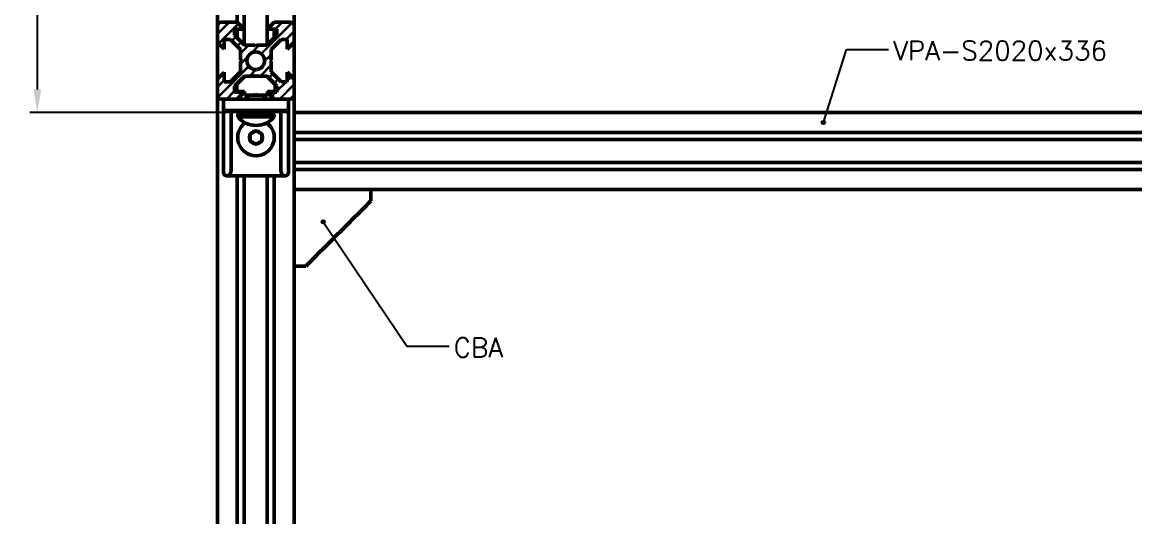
# Model space of a CAD drawing. Extents: x 20576 to 22412, y -9539 to -8232.
# Drawn here: x 21846 to 22135.7, y -8574.9 to -8446.2 of the extents above; entities that cross this region are included whole.
import ezdxf

# ---------------------------------------------------------------- set-up
doc = ezdxf.new("R2010")
doc.units = 0
doc.header["$PDMODE"] = 34
doc.layers.get('0').update_dxf_attribs({"lineweight": 0})
doc.layers.add('Cotas', color=90, linetype='Continuous')
doc.layers.add('Hachura', color=9, linetype='Continuous')
doc.layers.add('Fixação e Transmissão', color=5, linetype='Continuous', lineweight=50)
doc.layers.add('Perfis e Cantoneiras', color=2, linetype='Continuous', lineweight=50)
doc.styles.get("Standard").update_dxf_attribs({"font": 'romans.shx'})
doc.dimstyles.get("Standard").update_dxf_attribs({"dimtxt": 6, "dimasz": 6, "dimexe": 2, "dimexo": 1, "dimgap": 1, "dimtad": 0, "dimtoh": 1, "dimcen": 0.09, "dimadec": 0, "dimazin": 0, "dimtfac": 1, "dimtdec": 4, "dimtofl": 0, "dimtmove": 0, "dimatfit": 3, "dimfxl": 1, "dimtolj": 1, "dimtzin": 0, "dimarcsym": 0})

# ---------------------------------------------------------------- blocks, each defined once
blk = doc.blocks.new('*D_0')
at = {"color": 0, "linetype": 'ByBlock', "lineweight": -2}
for p, q in [((21896.79, -8311.65), (21847.92, -8311.65)), ((21849.92, -8317.65), (21849.92, -8381.51)), ((21849.92, -8463.65), (21849.92, -8399.8)), ((21915.79, -8469.65), (21847.92, -8469.65))]:
    blk.add_line(p, q, dxfattribs=at)
for points in [[(21849.92, -8311.65), (21848.92, -8317.65), (21849.92, -8311.65), (21850.92, -8317.65)], [(21849.92, -8469.65), (21850.92, -8463.65), (21849.92, -8469.65), (21848.92, -8463.65)]]:
    blk.add_solid(points, dxfattribs=at)
at = {"layer": 'Defpoints', "color": 0, "linetype": 'ByBlock', "lineweight": 0}
for p in [(21849.92, -8311.65), (21897.79, -8311.65), (21849.92, -8469.65), (21916.79, -8469.65)]:
    blk.add_point(p, dxfattribs=at)

msp = doc.modelspace()

# ---------------------------------------------------------------- hatches: boundary and pattern name
at = {"layer": 'Cotas'}
h = msp.add_hatch(color=256, dxfattribs=at)
h.dxf.hatch_style = 1
h.paths.add_polyline_path([(22054.155, -8472.25, -0.2411741), (22054.344, -8471.88, -0.6113775), (22055.067, -8472.25, -1), (22054.155, -8472.25)])
h = msp.add_hatch(color=256, dxfattribs=at)
h.dxf.hatch_style = 1
h.paths.add_polyline_path([(21924.819, -8498.089, 0.2411741), (21924.63, -8497.719, 0.6113775), (21923.907, -8498.089, 1), (21924.819, -8498.089)])
at = {"layer": 'Hachura'}
h = msp.add_hatch(dxfattribs=at)
h.set_pattern_fill('JIS_LC_8A', color=256, scale=0.25)
h.paths.add_polyline_path([(21901.291, -8462.752), (21903.891, -8460.152), (21906.541, -8460.152), (21906.791, -8459.902), (21907.041, -8460.152), (21909.691, -8460.152), (21912.291, -8462.752), (21912.291, -8464.352), (21909.791, -8464.352), (21911.591, -8466.152), (21915.352, -8466.152), (21915.791, -8466.152, 0.4142136), (21916.791, -8465.152), (21916.791, -8460.952), (21914.991, -8459.152), (21914.991, -8461.652), (21913.391, -8461.652), (21910.791, -8459.052), (21910.791, -8456.402), (21910.541, -8456.152), (21910.791, -8455.902), (21910.791, -8453.252), (21913.391, -8450.652), (21914.991, -8450.652), (21914.991, -8453.152), (21916.791, -8451.352), (21916.791, -8447.152, 0.4142136), (21915.791, -8446.152), (21911.591, -8446.152), (21909.791, -8447.952), (21911.591, -8447.952), (21912.291, -8447.952), (21912.291, -8449.552), (21911.591, -8450.252), (21909.791, -8452.052), (21909.691, -8452.152), (21907.041, -8452.152), (21906.791, -8452.402), (21906.541, -8452.152), (21903.891, -8452.152), (21903.791, -8452.052), (21901.991, -8450.252), (21901.291, -8449.552), (21901.291, -8447.952), (21901.991, -8447.952), (21903.791, -8447.952), (21901.991, -8446.152), (21897.791, -8446.152, 0.4142136), (21896.791, -8447.152), (21896.791, -8451.352), (21898.591, -8453.152), (21898.591, -8450.652), (21900.191, -8450.652), (21902.791, -8453.252), (21902.791, -8455.902), (21903.041, -8456.152), (21902.791, -8456.402), (21902.791, -8459.052), (21900.191, -8461.652), (21898.591, -8461.652), (21898.591, -8459.152), (21896.791, -8460.952), (21896.791, -8465.152, 0.4142136), (21897.791, -8466.152), (21898.352, -8466.152), (21899.352, -8466.152), (21901.991, -8466.152), (21903.791, -8464.352), (21901.291, -8464.352), (21901.291, -8462.752)])
h.paths.add_polyline_path([(21909.091, -8456.152, -1), (21904.491, -8456.152, -1), (21909.091, -8456.152)], flags=16)

# ---------------------------------------------------------------- linework, layer by layer
at = {"layer": 'Cotas'}
for p, q in [((22054.611, -8472.25), (22060.636, -8453.232)), ((22060.636, -8453.232), (22071.527, -8453.232)), ((21924.363, -8498.089), (21946.224, -8530.514)), ((21957.115, -8530.514), (21946.224, -8530.514))]:
    msp.add_line(p, q, dxfattribs=at)
for centre in [(22054.611, -8472.25), (21924.363, -8498.089)]:
    msp.add_circle(centre, 0.456, dxfattribs=at)
at = {"layer": 'Fixação e Transmissão'}
for p, q in [((21901.852, -8462.252), (21903.952, -8460.152)), ((21903.952, -8460.152), (21909.752, -8460.152)), ((21911.852, -8462.252), (21909.752, -8460.152)), ((21901.852, -8464.152), (21901.852, -8462.252)), ((21901.852, -8464.152), (21903.852, -8464.152)), ((21903.852, -8465.152), (21903.852, -8464.152)), ((21906.552, -8465.152), (21906.852, -8464.852)), ((21907.152, -8465.152), (21906.852, -8464.852)), ((21909.852, -8465.152), (21909.852, -8464.152)), ((21909.852, -8464.152), (21911.852, -8464.152)), ((21911.852, -8464.152), (21911.852, -8462.252)), ((21903.852, -8465.152), (21906.552, -8465.152)), ((21904.352, -8466.152), (21904.352, -8465.152)), ((21907.152, -8465.152), (21909.852, -8465.152)), ((21909.352, -8466.152), (21909.352, -8465.152)), ((21902.102, -8470.252), (21906.852, -8470.252)), ((21902.102, -8470.752), (21902.102, -8470.252)), ((21902.102, -8470.752), (21911.602, -8470.752)), ((21902.252, -8469.152), (21911.452, -8469.152)), ((21902.252, -8470.252), (21906.852, -8470.252)), ((21906.852, -8470.252), (21906.555, -8469.152)), ((21907.15, -8470.252), (21906.852, -8469.152)), ((21907.15, -8470.252), (21911.602, -8470.252)), ((21907.15, -8470.252), (21911.452, -8470.252)), ((21911.602, -8470.752), (21911.602, -8470.252)), ((21905.352, -8475.286), (21906.852, -8474.42)), ((21908.352, -8475.286), (21906.852, -8474.42)), ((21908.352, -8475.286), (21908.352, -8475.286)), ((21905.352, -8477.018), (21906.852, -8477.884)), ((21908.352, -8477.018), (21906.852, -8477.884))]:
    msp.add_line(p, q, dxfattribs=at)
at = {"layer": 'Fixação e Transmissão', "ltscale": 0.1}
for p, q in [((21902.252, -8469.152), (21902.252, -8470.252)), ((21911.452, -8469.152), (21911.452, -8470.252)), ((21905.352, -8477.018), (21905.352, -8475.286)), ((21908.352, -8477.018), (21908.352, -8475.286))]:
    msp.add_line(p, q, dxfattribs=at)
at = {"layer": 'Fixação e Transmissão'}
msp.add_circle((21906.852, -8476.152), 1.732, dxfattribs=at)
for centre, radius, start, end in [((21906.852, -8466.864), 6.139, 219.30765, 320.69235), ((21906.852, -8476.152), 4.75, 126.25467, 53.74533)]:
    msp.add_arc(centre, radius, start, end, dxfattribs=at)
at = {"layer": 'Hachura'}
for p, q in [((21904.852, -8466.152), (21904.852, -8465.152)), ((21908.852, -8466.152), (21908.852, -8465.152))]:
    msp.add_line(p, q, dxfattribs=at)
at = {"layer": 'Perfis e Cantoneiras'}
for p, q in [((21896.791, -8871.654), (21896.791, -8312.654)), ((21903.791, -8452.052), (21903.791, -8345.754)), ((21909.791, -8452.052), (21909.791, -8345.754)), ((21916.791, -8871.654), (21916.791, -8344.154)), ((21901.991, -8446.152), (21901.991, -8351.654)), ((21896.791, -8451.352), (21896.791, -8447.152)), ((21897.791, -8446.152), (21901.991, -8446.152)), ((21903.791, -8447.952), (21901.991, -8446.152)), ((21909.791, -8447.952), (21911.591, -8446.152)), ((21911.591, -8446.152), (21915.791, -8446.152)), ((21916.791, -8451.352), (21916.791, -8447.152)), ((21901.291, -8447.952), (21903.791, -8447.952)), ((21901.291, -8449.552), (21901.291, -8447.952)), ((21903.891, -8452.152), (21901.291, -8449.552)), ((21901.991, -8450.252), (21901.991, -8447.952)), ((21909.691, -8452.152), (21912.291, -8449.552)), ((21909.791, -8447.952), (21912.291, -8447.952)), ((21911.591, -8450.252), (21911.591, -8447.952)), ((21912.291, -8449.552), (21912.291, -8447.952)), ((21898.591, -8453.152), (21896.791, -8451.352)), ((21900.191, -8450.652), (21898.591, -8450.652)), ((21898.591, -8453.152), (21898.591, -8450.652)), ((21902.791, -8453.252), (21900.191, -8450.652)), ((21902.791, -8455.902), (21902.791, -8453.252)), ((21903.891, -8452.152), (21906.541, -8452.152)), ((21906.791, -8452.402), (21906.541, -8452.152)), ((21906.791, -8452.402), (21907.041, -8452.152)), ((21907.041, -8452.152), (21909.691, -8452.152)), ((21910.791, -8453.252), (21913.391, -8450.652)), ((21910.791, -8455.902), (21910.791, -8453.252)), ((21913.391, -8450.652), (21914.991, -8450.652)), ((21914.991, -8453.152), (21914.991, -8450.652)), ((21914.991, -8453.152), (21916.791, -8451.352)), ((21903.041, -8456.152), (21902.791, -8455.902)), ((21903.041, -8456.152), (21902.791, -8456.402)), ((21910.541, -8456.152), (21910.791, -8455.902)), ((21910.541, -8456.152), (21910.791, -8456.402)), ((21898.591, -8459.152), (21896.791, -8460.952)), ((21898.591, -8461.652), (21898.591, -8459.152)), ((21902.791, -8459.052), (21900.191, -8461.652)), ((21902.791, -8459.052), (21902.791, -8456.402)), ((21910.791, -8459.052), (21910.791, -8456.402)), ((21910.791, -8459.052), (21913.391, -8461.652)), ((21914.991, -8461.652), (21914.991, -8459.152)), ((21914.991, -8459.152), (21916.791, -8460.952)), ((21896.791, -8465.152), (21896.791, -8460.952)), ((21900.191, -8461.652), (21898.591, -8461.652)), ((21903.891, -8460.152), (21901.291, -8462.752)), ((21903.891, -8460.152), (21906.541, -8460.152)), ((21906.791, -8459.902), (21906.541, -8460.152)), ((21906.791, -8459.902), (21907.041, -8460.152)), ((21907.041, -8460.152), (21909.691, -8460.152)), ((21909.691, -8460.152), (21912.291, -8462.752)), ((21913.391, -8461.652), (21914.991, -8461.652)), ((21916.791, -8465.152), (21916.791, -8460.952)), ((21901.291, -8462.752), (21901.291, -8464.352)), ((21901.291, -8464.352), (21903.791, -8464.352)), ((21903.791, -8464.352), (21901.991, -8466.152)), ((21909.791, -8464.352), (21911.591, -8466.152)), ((21909.791, -8464.352), (21912.291, -8464.352)), ((21912.291, -8462.752), (21912.291, -8464.352)), ((21897.791, -8466.152), (21901.991, -8466.152)), ((21911.591, -8466.152), (21915.791, -8466.152)), ((21916.791, -8469.654), (22252.791, -8469.654)), ((21916.791, -8474.854), (22252.791, -8474.854)), ((21916.791, -8476.654), (22252.791, -8476.654)), ((21916.791, -8482.654), (22252.791, -8482.654)), ((21916.791, -8484.454), (22252.791, -8484.454)), ((21901.991, -8805.654), (21901.991, -8486.152)), ((21903.791, -8811.554), (21903.791, -8486.152)), ((21909.791, -8811.554), (21909.791, -8486.152)), ((21911.591, -8805.654), (21911.591, -8486.152)), ((21916.791, -8489.654), (22252.791, -8489.654))]:
    msp.add_line(p, q, dxfattribs=at)
at = {"layer": 'Perfis e Cantoneiras', "color": 30}
for p, q in [((21898.352, -8466.152), (21898.352, -8468.738)), ((21898.352, -8466.152), (21898.352, -8468.738)), ((21914.352, -8466.152), (21899.352, -8466.152)), ((21899.352, -8466.152), (21914.352, -8466.152)), ((21908.102, -8465.152), (21905.602, -8465.152)), ((21908.102, -8465.152), (21905.602, -8465.152)), ((21915.352, -8466.152), (21915.352, -8468.738)), ((21915.352, -8468.738), (21915.352, -8466.152)), ((21898.352, -8468.738), (21898.352, -8485.152)), ((21898.352, -8468.738), (21898.352, -8485.152)), ((21914.352, -8469.152), (21899.352, -8469.152)), ((21914.352, -8469.152), (21899.352, -8469.152)), ((21900.352, -8484.738), (21900.352, -8469.152)), ((21900.352, -8469.152), (21900.352, -8484.738)), ((21913.352, -8469.152), (21913.352, -8484.738)), ((21913.352, -8469.152), (21913.352, -8484.738)), ((21915.352, -8485.152), (21915.352, -8468.738)), ((21915.352, -8468.738), (21915.352, -8485.152)), ((21899.352, -8486.152), (21914.352, -8486.152)), ((21899.352, -8486.152), (21914.352, -8486.152)), ((21935.791, -8489.654), (21916.791, -8489.654)), ((21916.791, -8489.654), (21916.791, -8508.654)), ((21916.791, -8489.654), (21935.791, -8489.654)), ((21916.791, -8508.654), (21916.791, -8489.654)), ((21935.791, -8489.654), (21916.791, -8489.654)), ((21916.791, -8489.654), (21935.791, -8489.654)), ((21936.791, -8492.654), (21936.791, -8489.654)), ((21936.791, -8492.654), (21936.791, -8489.654)), ((21916.791, -8509.654), (21919.791, -8509.654)), ((21916.791, -8509.654), (21919.791, -8509.654))]:
    msp.add_line(p, q, dxfattribs=at)
at = {"layer": 'Perfis e Cantoneiras'}
msp.add_circle((21906.791, -8456.152), 2.3, dxfattribs=at)
for centre, start, end in [((21897.791, -8447.152), 90, 180), ((21915.791, -8447.152), 0, 90), ((21897.791, -8465.152), 180, 270), ((21915.791, -8465.152), 270, 360)]:
    msp.add_arc(centre, 1, start, end, dxfattribs=at)
at = {"layer": 'Perfis e Cantoneiras', "color": 30}
for centre, start, end in [((21899.352, -8485.152), 180, 191.25), ((21914.352, -8485.152), 348.75, 360), ((21899.352, -8485.152), 247.5007, 270), ((21914.352, -8485.152), 270, 292.5)]:
    msp.add_arc(centre, 1, start, end, dxfattribs=at)
for points, degree in [([(21898.371, -8466.152), (21898.352, -8466.152), (21898.352, -8466.152)], 2), ([(21899.352, -8466.152), (21899.183, -8466.152), (21899.022, -8466.152), (21898.917, -8466.152), (21898.82, -8466.152), (21898.726, -8466.152), (21898.645, -8466.152), (21898.608, -8466.152), (21898.57, -8466.152), (21898.538, -8466.152), (21898.505, -8466.152), (21898.478, -8466.152), (21898.451, -8466.152), (21898.43, -8466.152), (21898.408, -8466.152), (21898.393, -8466.152), (21898.377, -8466.152), (21898.368, -8466.152), (21898.358, -8466.152), (21898.355, -8466.152), (21898.352, -8466.152)], 2), ([(21898.428, -8466.152), (21898.391, -8466.152), (21898.371, -8466.152)], 2), ([(21898.521, -8466.152), (21898.466, -8466.152), (21898.428, -8466.152)], 2), ([(21898.645, -8466.152), (21898.575, -8466.152), (21898.521, -8466.152)], 2), ([(21898.797, -8466.152), (21898.715, -8466.152), (21898.645, -8466.152)], 2), ([(21898.969, -8466.152), (21898.878, -8466.152), (21898.797, -8466.152)], 2), ([(21899.157, -8466.152), (21899.06, -8466.152), (21898.969, -8466.152)], 2), ([(21899.352, -8466.152), (21899.157, -8466.152)], 1), ([(21904.909, -8465.152), (21904.852, -8465.152), (21904.852, -8465.152)], 2), ([(21904.852, -8465.152), (21904.852, -8466.152)], 1), ([(21904.852, -8465.152), (21904.852, -8465.152), (21904.909, -8465.152)], 2), ([(21904.852, -8465.152), (21904.852, -8466.152)], 1), ([(21905.072, -8465.152), (21904.966, -8465.152), (21904.909, -8465.152)], 2), ([(21904.909, -8465.152), (21904.966, -8465.152), (21905.072, -8465.152)], 2), ([(21905.315, -8465.152), (21905.177, -8465.152), (21905.072, -8465.152)], 2), ([(21905.072, -8465.152), (21905.177, -8465.152), (21905.315, -8465.152)], 2), ([(21905.602, -8465.152), (21905.453, -8465.152), (21905.315, -8465.152)], 2), ([(21905.315, -8465.152), (21905.453, -8465.152), (21905.602, -8465.152)], 2), ([(21908.389, -8465.152), (21908.251, -8465.152), (21908.102, -8465.152)], 2), ([(21908.632, -8465.152), (21908.527, -8465.152), (21908.389, -8465.152)], 2), ([(21908.389, -8465.152), (21908.527, -8465.152), (21908.633, -8465.152)], 2), ([(21908.795, -8465.152), (21908.738, -8465.152), (21908.632, -8465.152)], 2), ([(21908.633, -8465.152), (21908.738, -8465.152), (21908.795, -8465.152)], 2), ([(21908.852, -8465.152), (21908.852, -8465.152), (21908.795, -8465.152)], 2), ([(21908.795, -8465.152), (21908.852, -8465.152), (21908.852, -8465.152)], 2), ([(21908.852, -8465.152), (21908.852, -8466.152)], 1), ([(21908.852, -8465.152), (21908.852, -8466.152)], 1), ([(21914.547, -8466.152), (21914.352, -8466.152)], 1), ([(21914.735, -8466.152), (21914.644, -8466.152), (21914.547, -8466.152)], 2), ([(21914.908, -8466.152), (21914.826, -8466.152), (21914.735, -8466.152)], 2), ([(21915.059, -8466.152), (21914.99, -8466.152), (21914.908, -8466.152)], 2), ([(21915.184, -8466.152), (21915.129, -8466.152), (21915.059, -8466.152)], 2), ([(21915.276, -8466.152), (21915.238, -8466.152), (21915.184, -8466.152)], 2), ([(21915.333, -8466.152), (21915.314, -8466.152), (21915.276, -8466.152)], 2), ([(21915.352, -8466.152), (21915.352, -8466.152), (21915.333, -8466.152)], 2), ([(21898.371, -8468.819), (21898.356, -8468.793), (21898.352, -8468.738)], 2), ([(21898.352, -8468.738), (21898.356, -8468.792), (21898.371, -8468.819)], 2), ([(21898.428, -8468.897), (21898.394, -8468.863), (21898.371, -8468.819)], 2), ([(21898.371, -8468.819), (21898.394, -8468.863), (21898.428, -8468.897)], 2), ([(21898.645, -8469.031), (21898.515, -8468.979), (21898.428, -8468.897)], 2), ([(21898.428, -8468.897), (21898.515, -8468.979), (21898.645, -8469.031)], 2), ([(21898.969, -8469.121), (21898.793, -8469.091), (21898.645, -8469.031)], 2), ([(21898.645, -8469.031), (21898.793, -8469.091), (21898.969, -8469.121)], 2), ([(21899.352, -8469.152), (21899.156, -8469.153), (21898.969, -8469.121)], 2), ([(21898.969, -8469.121), (21899.156, -8469.152), (21899.352, -8469.152)], 2), ([(21899.352, -8469.152), (21899.547, -8469.152)], 1), ([(21899.735, -8469.152), (21899.548, -8469.153), (21899.352, -8469.152)], 2), ([(21900.059, -8469.152), (21899.911, -8469.153), (21899.735, -8469.152)], 2), ([(21900.276, -8469.152), (21900.189, -8469.153), (21900.059, -8469.152)], 2), ([(21900.333, -8469.152), (21900.311, -8469.152), (21900.276, -8469.152)], 2), ([(21900.352, -8469.152), (21900.349, -8469.153), (21900.333, -8469.152)], 2), ([(21913.371, -8469.152), (21913.356, -8469.153), (21913.352, -8469.152)], 2), ([(21913.428, -8469.152), (21913.394, -8469.152), (21913.371, -8469.152)], 2), ([(21913.645, -8469.152), (21913.515, -8469.153), (21913.428, -8469.152)], 2), ([(21913.969, -8469.152), (21913.793, -8469.153), (21913.645, -8469.152)], 2), ([(21914.352, -8469.152), (21914.156, -8469.153), (21913.969, -8469.152)], 2), ([(21914.157, -8469.152), (21914.352, -8469.152)], 1), ([(21914.735, -8469.121), (21914.548, -8469.153), (21914.352, -8469.152)], 2), ([(21914.352, -8469.152), (21914.548, -8469.152), (21914.735, -8469.121)], 2), ([(21915.059, -8469.031), (21914.911, -8469.091), (21914.735, -8469.121)], 2), ([(21914.735, -8469.121), (21914.911, -8469.091), (21915.059, -8469.031)], 2), ([(21915.276, -8468.897), (21915.189, -8468.979), (21915.059, -8469.031)], 2), ([(21915.059, -8469.031), (21915.189, -8468.979), (21915.276, -8468.897)], 2), ([(21915.333, -8468.819), (21915.311, -8468.863), (21915.276, -8468.897)], 2), ([(21915.276, -8468.897), (21915.311, -8468.863), (21915.333, -8468.819)], 2), ([(21915.352, -8468.738), (21915.349, -8468.793), (21915.333, -8468.819)], 2), ([(21915.333, -8468.819), (21915.349, -8468.792), (21915.352, -8468.738)], 2), ([(21898.352, -8485.152), (21898.356, -8485.283), (21898.371, -8485.347)], 2), ([(21898.371, -8485.347), (21898.356, -8485.283), (21898.352, -8485.152)], 2), ([(21898.352, -8485.153), (21898.352, -8485.251), (21898.371, -8485.347)], 2), ([(21900.059, -8485.738), (21900.189, -8485.561), (21900.276, -8485.279)], 2), ([(21900.276, -8485.279), (21900.238, -8485.408), (21900.184, -8485.524)], 2), ([(21900.276, -8485.279), (21900.311, -8485.165), (21900.333, -8485.014)], 2), ([(21900.333, -8485.014), (21900.314, -8485.15), (21900.276, -8485.279)], 2), ([(21900.333, -8485.014), (21900.349, -8484.923), (21900.352, -8484.738)], 2), ([(21900.352, -8484.738), (21900.352, -8484.877), (21900.333, -8485.014)], 2), ([(21913.352, -8484.738), (21913.356, -8484.923), (21913.371, -8485.014)], 2), ([(21913.371, -8485.014), (21913.352, -8484.877), (21913.352, -8484.738)], 2), ([(21913.371, -8485.014), (21913.394, -8485.165), (21913.428, -8485.279)], 2), ([(21913.428, -8485.279), (21913.391, -8485.15), (21913.371, -8485.014)], 2), ([(21913.428, -8485.279), (21913.515, -8485.561), (21913.645, -8485.738)], 2), ([(21913.521, -8485.524), (21913.466, -8485.408), (21913.428, -8485.279)], 2), ([(21915.333, -8485.347), (21915.349, -8485.283), (21915.352, -8485.152)], 2), ([(21915.352, -8485.152), (21915.349, -8485.283), (21915.333, -8485.347)], 2), ([(21915.333, -8485.347), (21915.352, -8485.251), (21915.352, -8485.153)], 2), ([(21898.371, -8485.347), (21898.391, -8485.444), (21898.428, -8485.535)], 2), ([(21898.371, -8485.347), (21898.394, -8485.454), (21898.428, -8485.535)], 2), ([(21898.428, -8485.535), (21898.394, -8485.454), (21898.371, -8485.347)], 2), ([(21898.428, -8485.535), (21898.466, -8485.626), (21898.521, -8485.708)], 2), ([(21898.428, -8485.535), (21898.515, -8485.734), (21898.645, -8485.859)], 2), ([(21898.645, -8485.859), (21898.515, -8485.734), (21898.428, -8485.535)], 2), ([(21898.521, -8485.708), (21898.575, -8485.789), (21898.645, -8485.859)], 2), ([(21898.645, -8485.859), (21898.715, -8485.929), (21898.797, -8485.983)], 2), ([(21898.645, -8485.859), (21898.793, -8486.004), (21898.969, -8486.076)], 2), ([(21898.969, -8486.076), (21898.793, -8486.004), (21898.645, -8485.859)], 2), ([(21898.797, -8485.983), (21898.878, -8486.038), (21898.969, -8486.076)], 2), ([(21898.969, -8486.076), (21899.06, -8486.113), (21899.156, -8486.133)], 2), ([(21898.969, -8486.076), (21899.156, -8486.152), (21899.352, -8486.152)], 2), ([(21899.352, -8486.152), (21899.156, -8486.152), (21898.969, -8486.076)], 2), ([(21899.157, -8486.133), (21899.254, -8486.152), (21899.352, -8486.152)], 2), ([(21899.352, -8486.152), (21899.548, -8486.152), (21899.735, -8486.044)], 2), ([(21899.547, -8486.125), (21899.451, -8486.152), (21899.352, -8486.152)], 2), ([(21899.735, -8486.044), (21899.644, -8486.098), (21899.547, -8486.125)], 2), ([(21899.735, -8486.044), (21899.911, -8485.943), (21900.059, -8485.738)], 2), ([(21899.908, -8485.914), (21899.826, -8485.991), (21899.735, -8486.044)], 2), ([(21900.059, -8485.738), (21899.99, -8485.836), (21899.908, -8485.914)], 2), ([(21900.184, -8485.524), (21900.129, -8485.639), (21900.059, -8485.738)], 2), ([(21913.645, -8485.738), (21913.575, -8485.639), (21913.521, -8485.524)], 2), ([(21913.645, -8485.738), (21913.793, -8485.943), (21913.969, -8486.044)], 2), ([(21913.797, -8485.914), (21913.715, -8485.836), (21913.645, -8485.738)], 2), ([(21913.969, -8486.044), (21913.878, -8485.991), (21913.797, -8485.914)], 2), ([(21913.969, -8486.044), (21914.156, -8486.152), (21914.352, -8486.152)], 2), ([(21914.157, -8486.125), (21914.06, -8486.098), (21913.969, -8486.044)], 2), ([(21914.352, -8486.152), (21914.254, -8486.152), (21914.157, -8486.125)], 2), ([(21914.352, -8486.152), (21914.548, -8486.152), (21914.735, -8486.076)], 2), ([(21914.735, -8486.076), (21914.548, -8486.152), (21914.352, -8486.152)], 2), ([(21914.352, -8486.152), (21914.45, -8486.152), (21914.546, -8486.133)], 2), ([(21914.549, -8486.133), (21914.644, -8486.113), (21914.735, -8486.076)], 2), ([(21914.735, -8486.076), (21914.911, -8486.004), (21915.059, -8485.859)], 2), ([(21915.059, -8485.859), (21914.911, -8486.004), (21914.735, -8486.076)], 2), ([(21914.735, -8486.076), (21914.826, -8486.038), (21914.908, -8485.983)], 2), ([(21914.908, -8485.983), (21914.99, -8485.929), (21915.059, -8485.859)], 2), ([(21915.059, -8485.859), (21915.189, -8485.734), (21915.276, -8485.535)], 2), ([(21915.276, -8485.535), (21915.189, -8485.734), (21915.059, -8485.859)], 2), ([(21915.059, -8485.859), (21915.129, -8485.789), (21915.184, -8485.708)], 2), ([(21915.184, -8485.708), (21915.238, -8485.626), (21915.275, -8485.536)], 2), ([(21915.276, -8485.535), (21915.311, -8485.454), (21915.333, -8485.347)], 2), ([(21915.333, -8485.347), (21915.311, -8485.454), (21915.276, -8485.535)], 2), ([(21915.276, -8485.535), (21915.313, -8485.445), (21915.332, -8485.349)], 2), ([(21935.986, -8489.654), (21935.791, -8489.654)], 1), ([(21935.986, -8489.654), (21935.791, -8489.654)], 1), ([(21936.174, -8489.654), (21936.083, -8489.654), (21935.986, -8489.654)], 2), ([(21936.174, -8489.654), (21936.083, -8489.654), (21935.986, -8489.654)], 2), ([(21936.347, -8489.654), (21936.265, -8489.654), (21936.174, -8489.654)], 2), ([(21936.347, -8489.654), (21936.265, -8489.654), (21936.174, -8489.654)], 2), ([(21936.498, -8489.654), (21936.428, -8489.654), (21936.347, -8489.654)], 2), ([(21936.498, -8489.654), (21936.428, -8489.654), (21936.347, -8489.654)], 2), ([(21936.622, -8489.654), (21936.568, -8489.654), (21936.498, -8489.654)], 2), ([(21936.622, -8489.654), (21936.568, -8489.654), (21936.498, -8489.654)], 2), ([(21936.715, -8489.654), (21936.677, -8489.654), (21936.622, -8489.654)], 2), ([(21936.715, -8489.654), (21936.677, -8489.654), (21936.622, -8489.654)], 2), ([(21936.772, -8489.654), (21936.753, -8489.654), (21936.715, -8489.654)], 2), ([(21936.772, -8489.654), (21936.753, -8489.654), (21936.715, -8489.654)], 2), ([(21936.791, -8489.654), (21936.791, -8489.654), (21936.772, -8489.654)], 2), ([(21936.791, -8489.654), (21936.791, -8489.654), (21936.772, -8489.654)], 2), ([(21936.791, -8492.654), (21919.791, -8509.654)], 1), ([(21916.791, -8508.654), (21916.791, -8508.824), (21916.791, -8508.985), (21916.791, -8509.09), (21916.791, -8509.186), (21916.791, -8509.28), (21916.791, -8509.361), (21916.791, -8509.399), (21916.791, -8509.436), (21916.791, -8509.469), (21916.791, -8509.501), (21916.791, -8509.528), (21916.791, -8509.555), (21916.791, -8509.577), (21916.791, -8509.598), (21916.791, -8509.614), (21916.791, -8509.629), (21916.791, -8509.639), (21916.791, -8509.648), (21916.791, -8509.651), (21916.791, -8509.654)], 2), ([(21916.791, -8508.849), (21916.791, -8508.946), (21916.791, -8509.037)], 2), ([(21916.791, -8509.037), (21916.791, -8509.128), (21916.791, -8509.21)], 2), ([(21916.791, -8509.21), (21916.791, -8509.292), (21916.791, -8509.361)], 2), ([(21916.791, -8509.361), (21916.791, -8509.431), (21916.791, -8509.486)], 2), ([(21916.791, -8509.486), (21916.791, -8509.54), (21916.791, -8509.578)], 2), ([(21916.791, -8509.578), (21916.791, -8509.616), (21916.791, -8509.635)], 2), ([(21916.791, -8509.635), (21916.791, -8509.654), (21916.791, -8509.654)], 2)]:
    msp.add_open_spline(points, degree=degree, dxfattribs=at)
for points, knots in [([(21905.602, -8465.152), (21905.405, -8465.152), (21905.211, -8465.152), (21905.072, -8465.152), (21905.053, -8465.152), (21905.034, -8465.152), (21905.016, -8465.152), (21904.982, -8465.152), (21904.952, -8465.152), (21904.926, -8465.152), (21904.916, -8465.152), (21904.905, -8465.152), (21904.894, -8465.152), (21904.886, -8465.152), (21904.879, -8465.152), (21904.871, -8465.152), (21904.866, -8465.152), (21904.862, -8465.152), (21904.857, -8465.152), (21904.855, -8465.152), (21904.854, -8465.152), (21904.852, -8465.152)], [0, 0, 0, 0, 0.785398, 0.785398, 0.785398, 0.897598, 0.897598, 0.897598, 1.122, 1.122, 1.122, 1.2342, 1.2342, 1.2342, 1.3464, 1.3464, 1.3464, 1.4586, 1.4586, 1.4586, 1.5708, 1.5708, 1.5708, 1.5708]), ([(21904.852, -8465.152), (21904.854, -8465.152), (21904.855, -8465.152), (21904.857, -8465.152), (21904.862, -8465.152), (21904.866, -8465.152), (21904.871, -8465.152), (21904.879, -8465.152), (21904.887, -8465.152), (21904.894, -8465.152), (21904.905, -8465.152), (21904.916, -8465.152), (21904.926, -8465.152), (21904.94, -8465.152), (21904.954, -8465.152), (21904.967, -8465.152), (21904.998, -8465.152), (21905.033, -8465.152), (21905.072, -8465.152), (21905.211, -8465.152), (21905.405, -8465.152), (21905.602, -8465.152)], [1.5708, 1.5708, 1.5708, 1.5708, 1.683, 1.683, 1.683, 1.7952, 1.7952, 1.7952, 1.9074, 1.9074, 1.9074, 2.0196, 2.0196, 2.0196, 2.1318, 2.1318, 2.1318, 2.35619, 2.35619, 2.35619, 3.14159, 3.14159, 3.14159, 3.14159]), ([(21908.852, -8465.152), (21908.851, -8465.152), (21908.849, -8465.152), (21908.847, -8465.152), (21908.843, -8465.152), (21908.838, -8465.152), (21908.833, -8465.152), (21908.826, -8465.152), (21908.818, -8465.152), (21908.81, -8465.152), (21908.799, -8465.152), (21908.789, -8465.152), (21908.778, -8465.152), (21908.764, -8465.152), (21908.751, -8465.152), (21908.737, -8465.152), (21908.706, -8465.152), (21908.671, -8465.152), (21908.632, -8465.152), (21908.493, -8465.152), (21908.299, -8465.152), (21908.102, -8465.152)], [1.5708, 1.5708, 1.5708, 1.5708, 1.683, 1.683, 1.683, 1.7952, 1.7952, 1.7952, 1.9074, 1.9074, 1.9074, 2.0196, 2.0196, 2.0196, 2.1318, 2.1318, 2.1318, 2.35619, 2.35619, 2.35619, 3.14159, 3.14159, 3.14159, 3.14159]), ([(21908.102, -8465.152), (21908.299, -8465.152), (21908.493, -8465.152), (21908.633, -8465.152), (21908.651, -8465.152), (21908.67, -8465.152), (21908.689, -8465.152), (21908.723, -8465.152), (21908.752, -8465.152), (21908.778, -8465.152), (21908.789, -8465.152), (21908.799, -8465.152), (21908.81, -8465.152), (21908.818, -8465.152), (21908.826, -8465.152), (21908.833, -8465.152), (21908.838, -8465.152), (21908.843, -8465.152), (21908.847, -8465.152), (21908.849, -8465.152), (21908.851, -8465.152), (21908.852, -8465.152)], [0, 0, 0, 0, 0.785398, 0.785398, 0.785398, 0.897598, 0.897598, 0.897598, 1.122, 1.122, 1.122, 1.2342, 1.2342, 1.2342, 1.3464, 1.3464, 1.3464, 1.4586, 1.4586, 1.4586, 1.5708, 1.5708, 1.5708, 1.5708]), ([(21915.352, -8466.152), (21915.35, -8466.152), (21915.348, -8466.152), (21915.346, -8466.152), (21915.34, -8466.152), (21915.333, -8466.152), (21915.327, -8466.152), (21915.317, -8466.152), (21915.306, -8466.152), (21915.296, -8466.152), (21915.282, -8466.152), (21915.267, -8466.152), (21915.253, -8466.152), (21915.235, -8466.152), (21915.217, -8466.152), (21915.199, -8466.152), (21915.177, -8466.152), (21915.156, -8466.152), (21915.134, -8466.152), (21915.109, -8466.152), (21915.084, -8466.152), (21915.059, -8466.152), (21915.031, -8466.152), (21915.003, -8466.152), (21914.976, -8466.152), (21914.916, -8466.152), (21914.853, -8466.152), (21914.786, -8466.152), (21914.65, -8466.152), (21914.502, -8466.152), (21914.352, -8466.152)], [0, 0, 0, 0, 0.1122, 0.1122, 0.1122, 0.224399, 0.224399, 0.224399, 0.336599, 0.336599, 0.336599, 0.448799, 0.448799, 0.448799, 0.560999, 0.560999, 0.560999, 0.673198, 0.673198, 0.673198, 0.785398, 0.785398, 0.785398, 0.897598, 0.897598, 0.897598, 1.122, 1.122, 1.122, 1.5708, 1.5708, 1.5708, 1.5708]), ([(21936.791, -8489.654), (21936.789, -8489.654), (21936.787, -8489.654), (21936.785, -8489.654), (21936.778, -8489.654), (21936.772, -8489.654), (21936.766, -8489.654), (21936.756, -8489.654), (21936.745, -8489.654), (21936.735, -8489.654), (21936.721, -8489.654), (21936.706, -8489.654), (21936.692, -8489.654), (21936.674, -8489.654), (21936.656, -8489.654), (21936.638, -8489.654), (21936.616, -8489.654), (21936.594, -8489.654), (21936.573, -8489.654), (21936.548, -8489.654), (21936.523, -8489.654), (21936.498, -8489.654), (21936.47, -8489.654), (21936.442, -8489.654), (21936.415, -8489.654), (21936.355, -8489.654), (21936.292, -8489.654), (21936.225, -8489.654), (21936.089, -8489.654), (21935.941, -8489.654), (21935.791, -8489.654)], [0, 0, 0, 0, 0.1122, 0.1122, 0.1122, 0.224399, 0.224399, 0.224399, 0.336599, 0.336599, 0.336599, 0.448799, 0.448799, 0.448799, 0.560999, 0.560999, 0.560999, 0.673198, 0.673198, 0.673198, 0.785398, 0.785398, 0.785398, 0.897598, 0.897598, 0.897598, 1.122, 1.122, 1.122, 1.5708, 1.5708, 1.5708, 1.5708]), ([(21936.791, -8489.654), (21936.789, -8489.654), (21936.787, -8489.654), (21936.785, -8489.654), (21936.778, -8489.654), (21936.772, -8489.654), (21936.766, -8489.654), (21936.756, -8489.654), (21936.745, -8489.654), (21936.735, -8489.654), (21936.721, -8489.654), (21936.706, -8489.654), (21936.692, -8489.654), (21936.674, -8489.654), (21936.656, -8489.654), (21936.638, -8489.654), (21936.616, -8489.654), (21936.594, -8489.654), (21936.573, -8489.654), (21936.548, -8489.654), (21936.523, -8489.654), (21936.498, -8489.654), (21936.47, -8489.654), (21936.442, -8489.654), (21936.415, -8489.654), (21936.355, -8489.654), (21936.292, -8489.654), (21936.225, -8489.654), (21936.089, -8489.654), (21935.941, -8489.654), (21935.791, -8489.654)], [0, 0, 0, 0, 0.1122, 0.1122, 0.1122, 0.224399, 0.224399, 0.224399, 0.336599, 0.336599, 0.336599, 0.448799, 0.448799, 0.448799, 0.560999, 0.560999, 0.560999, 0.673198, 0.673198, 0.673198, 0.785398, 0.785398, 0.785398, 0.897598, 0.897598, 0.897598, 1.122, 1.122, 1.122, 1.5708, 1.5708, 1.5708, 1.5708])]:
    msp.add_open_spline(points, degree=3, knots=knots, dxfattribs=at)

# ---------------------------------------------------------------- texts
at = {"layer": 'Cotas'}
for s, p in [('VPA-S2020x336', (22072.738, -8456.045)), ('CBA', (21958.326, -8533.327))]:
    msp.add_text(s, height=5, dxfattribs=at).set_placement(p)

# ---------------------------------------------------------------- dimensions: what is measured, and where the dimension line sits
dim = msp.add_linear_dim(base=(21849.921, -8311.654), p1=(21916.791, -8469.654), p2=(21897.791, -8311.654), angle=90, dimstyle='Standard', override={"dimpost": '<>'}, dxfattribs=at)
dim.commit()
dim.dimension.update_dxf_attribs({"geometry": '*D_0', "text_midpoint": (21849.921, -8390.654), "dimtype": 160})

doc.saveas('drawing.dxf')
